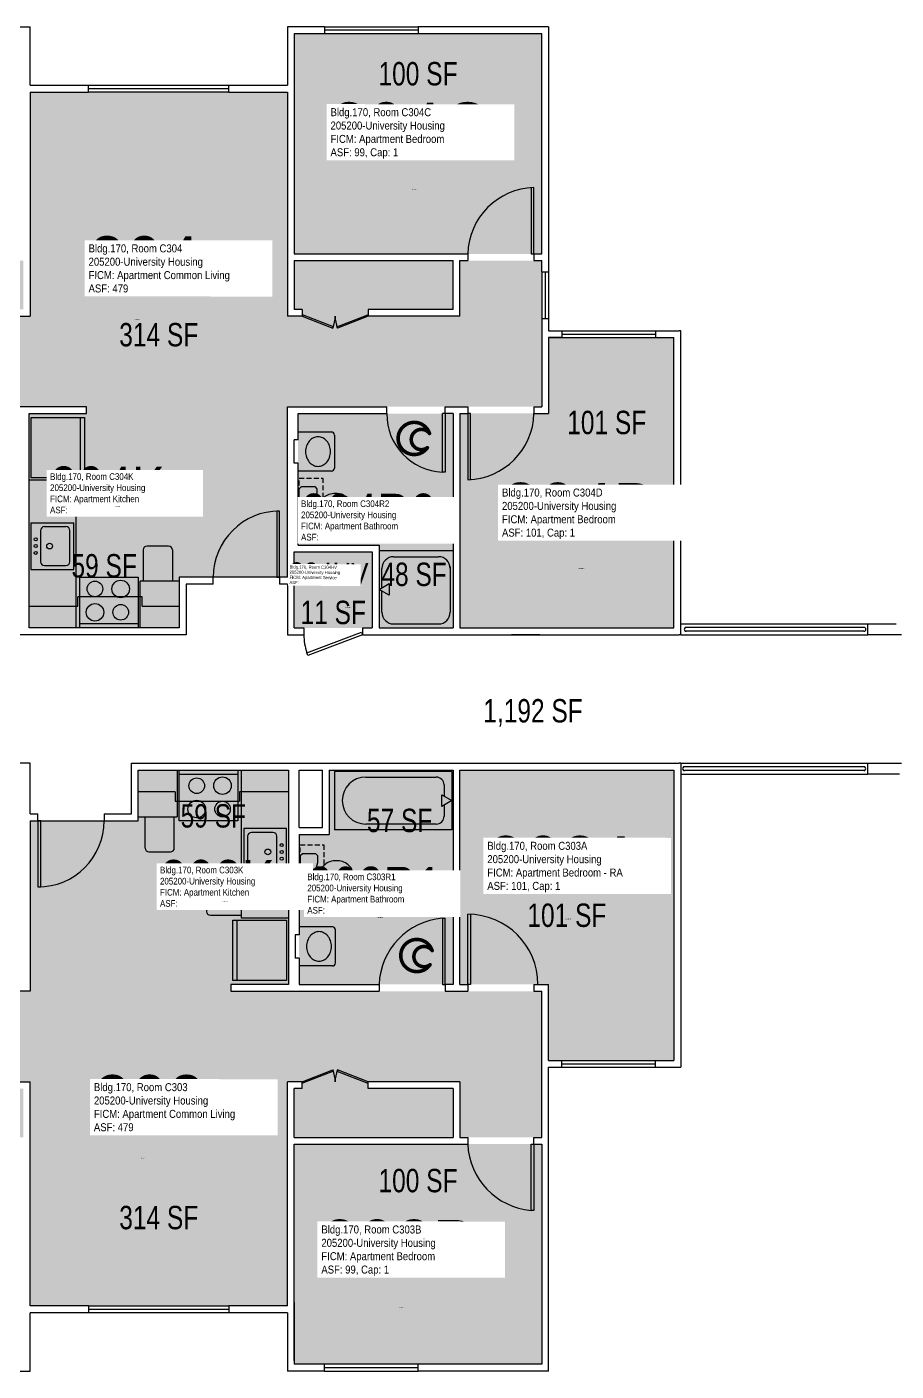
# Model space of a CAD drawing. Header units: inches. Extents: x -54 to 2416, y -88 to 674.
# Drawn here: x 914 to 1360, y -52 to 638 of the extents above; entities that cross this region are included whole.
import ezdxf
from ezdxf.enums import TextEntityAlignment as Align

# ---------------------------------------------------------------- set-up
doc = ezdxf.new("R2010")
doc.units = ezdxf.units.IN
doc.header["$LTSCALE"] = 10
doc.header["$MEASUREMENT"] = 0
doc.linetypes.add('DASHED2', pattern=[0.375, 0.25, -0.125])
doc.layers.get('0').update_dxf_attribs({"linetype": 'CONTINUOUS'})
for name, color, linetype in [('A-DOOR', 2, 'CONTINUOUS'), ('A-FLOR', 3, 'CONTINUOUS'), ('A-GLAZ', 1, 'CONTINUOUS'), ('A-IDEN-ICON', 4, 'CONTINUOUS'), ('A-IDEN-RNUM', 7, 'CONTINUOUS'), ('A-IDEN-SNUM', 4, 'CONTINUOUS'), ('A-IDEN-VNUM', 4, 'CONTINUOUS'), ('A-WALL', 5, 'CONTINUOUS'), ('AREA-TEXT', 3, 'CONTINUOUS'), ('P-SANR-FIXT', 2, 'CONTINUOUS'), ('Rooms-Category-Color', 7, 'CONTINUOUS'), ('Rooms-College-Color', 7, 'CONTINUOUS'), ('Rooms-Department-Color', 7, 'CONTINUOUS'), ('Rooms-Division-Color', 7, 'CONTINUOUS'), ('Rooms-Information', 7, 'CONTINUOUS')]:
    doc.layers.add(name, color=color, linetype=linetype)
doc.styles.add('CP_AREA', font='arial.ttf', dxfattribs={"height": 15})
doc.styles.add('CP_ROOMSNUMBER', font='arial.ttf', dxfattribs={"height": 1})
doc.styles.add('CP_ROOMVNUMBER', font='arial.ttf', dxfattribs={"width": 0.85, "height": 0.075})

# ---------------------------------------------------------------- blocks, each defined once
blk = doc.blocks.new('CPBATH')
at = {"color": 0, "linetype": 'ByBlock', "const_width": 0.0127}
for points in [[(0.0571, 0.0168, 0.861492), (-0.0551, 0, 1)], [(-0.0551, 0, 0.726902), (0.0487, -0.0337, 1)], [(0.0571, 0.0168, 0.729002), (-0.0084, -0.0042, 1)], [(-0.0084, -0.0042, 0.609468), (0.0487, -0.0337, 1)]]:
    blk.add_lwpolyline(points, format="xyb", dxfattribs=at)
at = {"color": 0, "linetype": 'ByBlock', "const_width": 0.00637}
for points in [[(0.0544, 0.0152, 1), (0.0599, 0.0184, 1)], [(0.0459, -0.0353, 1), (0.0515, -0.0321, 1)]]:
    blk.add_lwpolyline(points, format="xyb", close=True, dxfattribs=at)

msp = doc.modelspace()

# ---------------------------------------------------------------- hatches: boundary and pattern name
at = {"layer": 'Rooms-Category-Color', "true_color": 0x728ef3}
for points in [[(1051.5, 634.5), (1051.5, 521.5), (1178.5, 521.5), (1178.5, 634.5)], [(1178.5, 518), (1178.5, 443), (1048, 443), (1048, 355.5), (992.5, 355.5), (992.5, 439.5), (944.99, 439.5), (944.99, 443), (785.5, 443), (785.5, 518), (827.5, 518), (827.5, 489.5), (874.5, 489.5), (874.5, 493), (831, 493), (831, 518), (912.5, 518), (912.5, 493), (908.5, 493), (908.5, 489.5), (916, 489.5), (916, 604.5), (1048, 604.5), (1048, 489.5), (1055.5, 489.5), (1055.5, 493), (1051.5, 493), (1051.5, 518), (1133, 518), (1133, 493), (1089.5, 493), (1089.5, 489.5), (1136.5, 489.5), (1136.5, 518)], [(1182, 478.5), (1182, 439.68), (1136.5, 439.68), (1136.5, 329.68), (1246.25, 329.68), (1246.25, 478.5)], [(915.5, 439.5), (992.5, 439.5), (992.5, 329.5), (915.5, 329.5)], [(1133, 439.5), (1053.5, 439.5), (1053.5, 372), (1095, 372), (1095, 329.5), (1133, 329.5)], [(1091.5, 368.5), (1051.5, 368.5), (1051.5, 329.5), (1091.5, 329.5)], [(971.5, 256.5), (1048.5, 256.5), (1048.5, 146.5), (971.5, 146.5)], [(1069.5, 256.5), (1133, 256.5), (1133, 146.5), (1054, 146.5), (1054, 223.5), (1069.5, 223.5)], [(1182, 107.5), (1182, 146.5), (1136.5, 146.5), (1136.5, 256.5), (1246.25, 256.5), (1246.25, 107.5)], [(785.5, 68), (785.5, 143), (916, 143), (916, 230.5), (971.5, 230.5), (971.5, 146.5), (1019.01, 146.5), (1019.01, 143), (1178.5, 143), (1178.5, 68), (1136.5, 68), (1136.5, 96.5), (1089.5, 96.5), (1089.5, 93), (1133, 93), (1133, 68), (1051.5, 68), (1051.5, 93), (1055.5, 93), (1055.5, 96.5), (1048, 96.5), (1048, -18.5), (916, -18.5), (916, 96.5), (908.5, 96.5), (908.5, 93), (912.5, 93), (912.5, 68), (831, 68), (831, 93), (874.5, 93), (874.5, 96.5), (827.5, 96.5), (827.5, 68)], [(1051.5, -48.5), (1051.5, 64.5), (1178.5, 64.5), (1178.5, -48.5)]]:
    msp.add_hatch(color=171, dxfattribs=at).paths.add_polyline_path(points)
at = {"layer": 'Rooms-College-Color', "true_color": 0xadadad}
for points in [[(1051.5, 634.5), (1051.5, 521.5), (1178.5, 521.5), (1178.5, 634.5)], [(1178.5, 518), (1178.5, 443), (1048, 443), (1048, 355.5), (992.5, 355.5), (992.5, 439.5), (944.99, 439.5), (944.99, 443), (785.5, 443), (785.5, 518), (827.5, 518), (827.5, 489.5), (874.5, 489.5), (874.5, 493), (831, 493), (831, 518), (912.5, 518), (912.5, 493), (908.5, 493), (908.5, 489.5), (916, 489.5), (916, 604.5), (1048, 604.5), (1048, 489.5), (1055.5, 489.5), (1055.5, 493), (1051.5, 493), (1051.5, 518), (1133, 518), (1133, 493), (1089.5, 493), (1089.5, 489.5), (1136.5, 489.5), (1136.5, 518)], [(1182, 478.5), (1182, 439.68), (1136.5, 439.68), (1136.5, 329.68), (1246.25, 329.68), (1246.25, 478.5)], [(915.5, 439.5), (992.5, 439.5), (992.5, 329.5), (915.5, 329.5)], [(1133, 439.5), (1053.5, 439.5), (1053.5, 372), (1095, 372), (1095, 329.5), (1133, 329.5)], [(1091.5, 368.5), (1051.5, 368.5), (1051.5, 329.5), (1091.5, 329.5)], [(971.5, 256.5), (1048.5, 256.5), (1048.5, 146.5), (971.5, 146.5)], [(1069.5, 256.5), (1133, 256.5), (1133, 146.5), (1054, 146.5), (1054, 223.5), (1069.5, 223.5)], [(1182, 107.5), (1182, 146.5), (1136.5, 146.5), (1136.5, 256.5), (1246.25, 256.5), (1246.25, 107.5)], [(785.5, 68), (785.5, 143), (916, 143), (916, 230.5), (971.5, 230.5), (971.5, 146.5), (1019.01, 146.5), (1019.01, 143), (1178.5, 143), (1178.5, 68), (1136.5, 68), (1136.5, 96.5), (1089.5, 96.5), (1089.5, 93), (1133, 93), (1133, 68), (1051.5, 68), (1051.5, 93), (1055.5, 93), (1055.5, 96.5), (1048, 96.5), (1048, -18.5), (916, -18.5), (916, 96.5), (908.5, 96.5), (908.5, 93), (912.5, 93), (912.5, 68), (831, 68), (831, 93), (874.5, 93), (874.5, 96.5), (827.5, 96.5), (827.5, 68)], [(1051.5, -48.5), (1051.5, 64.5), (1178.5, 64.5), (1178.5, -48.5)]]:
    msp.add_hatch(color=253, dxfattribs=at).paths.add_polyline_path(points)
at = {"layer": 'Rooms-Department-Color', "true_color": 0x604aed}
for points in [[(1051.5, 634.5), (1051.5, 521.5), (1178.5, 521.5), (1178.5, 634.5)], [(1178.5, 518), (1178.5, 443), (1048, 443), (1048, 355.5), (992.5, 355.5), (992.5, 439.5), (944.99, 439.5), (944.99, 443), (785.5, 443), (785.5, 518), (827.5, 518), (827.5, 489.5), (874.5, 489.5), (874.5, 493), (831, 493), (831, 518), (912.5, 518), (912.5, 493), (908.5, 493), (908.5, 489.5), (916, 489.5), (916, 604.5), (1048, 604.5), (1048, 489.5), (1055.5, 489.5), (1055.5, 493), (1051.5, 493), (1051.5, 518), (1133, 518), (1133, 493), (1089.5, 493), (1089.5, 489.5), (1136.5, 489.5), (1136.5, 518)], [(1182, 478.5), (1182, 439.68), (1136.5, 439.68), (1136.5, 329.68), (1246.25, 329.68), (1246.25, 478.5)], [(915.5, 439.5), (992.5, 439.5), (992.5, 329.5), (915.5, 329.5)], [(1133, 439.5), (1053.5, 439.5), (1053.5, 372), (1095, 372), (1095, 329.5), (1133, 329.5)], [(1091.5, 368.5), (1051.5, 368.5), (1051.5, 329.5), (1091.5, 329.5)], [(971.5, 256.5), (1048.5, 256.5), (1048.5, 146.5), (971.5, 146.5)], [(1069.5, 256.5), (1133, 256.5), (1133, 146.5), (1054, 146.5), (1054, 223.5), (1069.5, 223.5)], [(1182, 107.5), (1182, 146.5), (1136.5, 146.5), (1136.5, 256.5), (1246.25, 256.5), (1246.25, 107.5)], [(785.5, 68), (785.5, 143), (916, 143), (916, 230.5), (971.5, 230.5), (971.5, 146.5), (1019.01, 146.5), (1019.01, 143), (1178.5, 143), (1178.5, 68), (1136.5, 68), (1136.5, 96.5), (1089.5, 96.5), (1089.5, 93), (1133, 93), (1133, 68), (1051.5, 68), (1051.5, 93), (1055.5, 93), (1055.5, 96.5), (1048, 96.5), (1048, -18.5), (916, -18.5), (916, 96.5), (908.5, 96.5), (908.5, 93), (912.5, 93), (912.5, 68), (831, 68), (831, 93), (874.5, 93), (874.5, 96.5), (827.5, 96.5), (827.5, 68)], [(1051.5, -48.5), (1051.5, 64.5), (1178.5, 64.5), (1178.5, -48.5)]]:
    msp.add_hatch(color=173, dxfattribs=at).paths.add_polyline_path(points)
at = {"layer": 'Rooms-Division-Color', "true_color": 0x604aed}
for points in [[(1051.5, 634.5), (1051.5, 521.5), (1178.5, 521.5), (1178.5, 634.5)], [(1178.5, 518), (1178.5, 443), (1048, 443), (1048, 355.5), (992.5, 355.5), (992.5, 439.5), (944.99, 439.5), (944.99, 443), (785.5, 443), (785.5, 518), (827.5, 518), (827.5, 489.5), (874.5, 489.5), (874.5, 493), (831, 493), (831, 518), (912.5, 518), (912.5, 493), (908.5, 493), (908.5, 489.5), (916, 489.5), (916, 604.5), (1048, 604.5), (1048, 489.5), (1055.5, 489.5), (1055.5, 493), (1051.5, 493), (1051.5, 518), (1133, 518), (1133, 493), (1089.5, 493), (1089.5, 489.5), (1136.5, 489.5), (1136.5, 518)], [(1182, 478.5), (1182, 439.68), (1136.5, 439.68), (1136.5, 329.68), (1246.25, 329.68), (1246.25, 478.5)], [(915.5, 439.5), (992.5, 439.5), (992.5, 329.5), (915.5, 329.5)], [(1133, 439.5), (1053.5, 439.5), (1053.5, 372), (1095, 372), (1095, 329.5), (1133, 329.5)], [(1091.5, 368.5), (1051.5, 368.5), (1051.5, 329.5), (1091.5, 329.5)], [(971.5, 256.5), (1048.5, 256.5), (1048.5, 146.5), (971.5, 146.5)], [(1069.5, 256.5), (1133, 256.5), (1133, 146.5), (1054, 146.5), (1054, 223.5), (1069.5, 223.5)], [(1182, 107.5), (1182, 146.5), (1136.5, 146.5), (1136.5, 256.5), (1246.25, 256.5), (1246.25, 107.5)], [(785.5, 68), (785.5, 143), (916, 143), (916, 230.5), (971.5, 230.5), (971.5, 146.5), (1019.01, 146.5), (1019.01, 143), (1178.5, 143), (1178.5, 68), (1136.5, 68), (1136.5, 96.5), (1089.5, 96.5), (1089.5, 93), (1133, 93), (1133, 68), (1051.5, 68), (1051.5, 93), (1055.5, 93), (1055.5, 96.5), (1048, 96.5), (1048, -18.5), (916, -18.5), (916, 96.5), (908.5, 96.5), (908.5, 93), (912.5, 93), (912.5, 68), (831, 68), (831, 93), (874.5, 93), (874.5, 96.5), (827.5, 96.5), (827.5, 68)], [(1051.5, -48.5), (1051.5, 64.5), (1178.5, 64.5), (1178.5, -48.5)]]:
    msp.add_hatch(color=173, dxfattribs=at).paths.add_polyline_path(points)

# ---------------------------------------------------------------- linework, layer by layer
at = {"layer": 'A-DOOR'}
for p, q in [((1173, 555.5), (1173, 521.5)), ((1174.5, 521.5), (1174.5, 555.5)), ((1173, 521.5), (1174.5, 521.5)), ((1055.75, 490.16), (1055.5, 489.5)), ((1071.63, 484.08), (1055.75, 490.16)), ((1073.37, 484.08), (1089.25, 490.16)), ((1089.25, 490.16), (1089.5, 489.5)), ((1055.5, 489.5), (1071.37, 483.41)), ((1071.37, 483.41), (1071.63, 484.08)), ((1073.63, 483.41), (1073.37, 484.08)), ((1089.5, 489.5), (1073.63, 483.41)), ((1129, 439.5), (1127.5, 439.5)), ((1127.5, 409.5), (1127.5, 439.5)), ((1129, 439.5), (1129, 409.5)), ((1142, 439.5), (1140.5, 439.5)), ((1140.5, 439.5), (1140.5, 405.5)), ((1142, 405.5), (1142, 439.5)), ((1129, 409.5), (1127.5, 409.5)), ((1042.5, 389.5), (1042.5, 355.5)), ((1044, 389.5), (1042.5, 389.5)), ((1044, 355.5), (1044, 389.5)), ((1044, 355.5), (1010, 355.5)), ((1042.5, 355.5), (1044, 355.5)), ((1057.93, 316.73), (1086, 327.32)), ((1086.5, 326), (1058.43, 315.41)), ((1086, 327.32), (1086.5, 326)), ((1058.43, 315.41), (1057.93, 316.73)), ((920, 230.5), (920, 196.5)), ((921.5, 230.5), (920, 230.5)), ((920, 230.5), (954, 230.5)), ((921.5, 196.5), (921.5, 230.5)), ((920, 196.5), (921.5, 196.5)), ((1127.5, 180.5), (1129, 180.5)), ((1127.5, 180.5), (1127.5, 146.5)), ((1129, 146.5), (1129, 180.5)), ((1140.5, 146.5), (1140.5, 182.5)), ((1142, 182.5), (1142, 146.5)), ((1127.5, 146.5), (1129, 146.5)), ((1142, 146.5), (1140.5, 146.5)), ((1055.5, 96.5), (1071.37, 102.59)), ((1071.63, 101.92), (1055.75, 95.84)), ((1071.37, 102.59), (1071.63, 101.92)), ((1073.63, 102.59), (1073.37, 101.92)), ((1073.37, 101.92), (1089.25, 95.84)), ((1089.5, 96.5), (1073.63, 102.59)), ((1055.75, 95.84), (1055.5, 96.5)), ((1089.25, 95.84), (1089.5, 96.5)), ((1173, 30.5), (1173, 64.5)), ((1173, 64.5), (1174.5, 64.5)), ((1174.5, 64.5), (1174.5, 30.5)), ((1174.5, 30.5), (1173, 30.5))]:
    msp.add_line(p, q, dxfattribs=at)
for centre, radius, start, end in [((1175.46, 520.54), 34.97, 91.57576, 178.42424), ((1055.5, 489.5), 17, 339.02254, 360), ((1089.5, 489.5), 17, 180, 200.97746), ((1128.77, 439.25), 29.77, 179.51034, 267.55206), ((1139.54, 440.46), 34.97, 271.57576, 358.42424), ((1044, 355.5), 34, 90, 180), ((1083.69, 325.63), 27.2, 179.22408, 199.05218), ((920, 230.5), 34, 270, 360), ((1130.6, 145), 35.64, 94.99827, 177.58607), ((1140.5, 146.5), 36, 360, 90), ((1055.5, 96.5), 17, 360, 20.97746), ((1089.5, 96.5), 17, 159.02254, 180), ((1176.14, 66.03), 35.67, 182.4645, 264.95117)]:
    msp.add_arc(centre, radius, start, end, dxfattribs=at)
at = {"layer": 'A-FLOR'}
for p, q in [((1343.75, 329.75), (1252.5, 329.75)), ((1343.75, 327.75), (1252.5, 327.75)), ((1343.75, 258.25), (1251.75, 258.25)), ((1343.75, 256.25), (1251.75, 256.25))]:
    msp.add_line(p, q, dxfattribs=at)
at = {"layer": 'A-FLOR', "extrusion": (-0.000548246, 4.43284e-14, 1)}
msp.add_arc((1252.5, 328.75, -0.69), 1, 90.00005, 270.00011, dxfattribs=at)
at = {"layer": 'A-FLOR', "extrusion": (-0.000548246, -3.00062e-11, 1)}
msp.add_arc((1343.75, 328.75, -0.74), 1, 270, 90, dxfattribs=at)
at = {"layer": 'A-FLOR', "extrusion": (-0.000548246, -4.33908e-12, 1)}
msp.add_arc((1251.75, 257.25, -0.69), 1, 90.00003, 270.01037, dxfattribs=at)
at = {"layer": 'A-FLOR', "extrusion": (-0.000548246, -2.56842e-11, 1)}
msp.add_arc((1343.75, 257.25, -0.74), 1, 269.99998, 90, dxfattribs=at)
at = {"layer": 'A-GLAZ'}
for p, q in [((1067, 638), (1115, 638)), ((1115, 636.25), (1067, 636.25)), ((1115, 634.5), (1067, 634.5)), ((946, 608), (1018, 608)), ((1018, 606.25), (946, 606.25)), ((1018, 604.5), (946, 604.5)), ((1178.5, 512.25), (1178.5, 488.25)), ((1180.25, 512.25), (1180.25, 488.25)), ((1182, 512.25), (1182, 488.25)), ((1188.75, 482), (1236.75, 482)), ((1188.75, 480.25), (1236.75, 480.25)), ((1188.75, 478.5), (1236.75, 478.5)), ((1188.75, 107.5), (1236.75, 107.5)), ((1188.75, 105.75), (1236.75, 105.75)), ((1188.75, 104), (1236.75, 104)), ((946, -18.5), (1018, -18.5)), ((946, -20.25), (1018, -20.25)), ((1018, -22), (946, -22)), ((1115, -48.5), (1067, -48.5)), ((1115, -50.25), (1067, -50.25)), ((1067, -52), (1115, -52))]:
    msp.add_line(p, q, dxfattribs=at)
at = {"layer": 'A-WALL'}
for p, q in [((897, 638), (916, 638)), ((916, 608), (916, 638)), ((1067, 638), (1048, 638)), ((1048, 638), (1048, 608)), ((1067, 638), (1067, 634.5)), ((1182, 638), (1115, 638)), ((1115, 638), (1115, 634.5)), ((1182, 638), (1182, 512.25)), ((1067, 634.5), (1051.5, 634.5)), ((1051.5, 634.5), (1051.5, 602.75)), ((1178.5, 634.5), (1115, 634.5)), ((1178.5, 521.5), (1178.5, 634.5)), ((916, 608), (946, 608)), ((946, 604.5), (946, 608)), ((1018, 608), (1048, 608)), ((1018, 604.5), (1018, 608)), ((916, 604.5), (946, 604.5)), ((916, 604.5), (916, 489.5)), ((1018, 604.5), (1048, 604.5)), ((1048, 604.5), (1048, 489.5)), ((1051.5, 602.75), (1051.5, 521.5)), ((1051.5, 521.5), (1140.5, 521.5)), ((1051.5, 518), (1051.5, 493)), ((1051.5, 518), (1133, 518)), ((1133, 493), (1133, 518)), ((1136.5, 518), (1140.5, 518)), ((1136.5, 489.5), (1136.5, 518)), ((1140.5, 521.5), (1140.5, 518)), ((1174.5, 521.5), (1178.5, 521.5)), ((1174.5, 521.5), (1174.5, 518)), ((1174.5, 518), (1178.5, 518)), ((1178.5, 512.25), (1178.5, 518)), ((1178.5, 512.25), (1182, 512.25)), ((1055.5, 493), (1051.5, 493)), ((1055.5, 493), (1055.5, 489.5)), ((1089.5, 493), (1089.5, 489.5)), ((1133, 493), (1089.5, 493)), ((908.5, 489.5), (916, 489.5)), ((1055.5, 489.5), (1048, 489.5)), ((1136.5, 489.5), (1089.5, 489.5)), ((1178.5, 488.25), (1178.5, 482.5)), ((1178.5, 488.25), (1182, 488.25)), ((1182, 488.25), (1182, 482)), ((1178.5, 482.5), (1178.5, 443)), ((1182, 482), (1188.75, 482)), ((1188.75, 478.5), (1182, 478.5)), ((1182, 478.5), (1188.75, 478.5)), ((1182, 478.5), (1182, 439.5)), ((1188.75, 482), (1188.75, 478.5)), ((1236.75, 482), (1249, 482)), ((1236.75, 482), (1236.75, 478.5)), ((1236.75, 478.5), (1246.25, 478.5)), ((1246.25, 329.5), (1246.25, 478.5)), ((1249.75, 482), (1249, 482)), ((1249.75, 326), (1249.75, 482)), ((915.5, 443), (869, 443)), ((944.99, 443), (915.5, 443)), ((944.99, 439.5), (944.99, 443)), ((1048, 443), (1099, 443)), ((1048, 355.5), (1048, 443)), ((1099, 439.5), (1099, 443)), ((1129, 443), (1140.5, 443)), ((1129, 439.5), (1129, 443)), ((1129, 439.5), (1129, 443)), ((1140.5, 443), (1140.5, 439.5)), ((1174.5, 443), (1174.5, 439.5)), ((1174.5, 443), (1178.5, 443)), ((915.5, 329.5), (915.5, 439.5)), ((915.5, 439.5), (944.99, 439.5)), ((1053.5, 426), (1053.5, 439.5)), ((1053.5, 439.5), (1099, 439.5)), ((1133, 439.5), (1129, 439.5)), ((1133, 439.5), (1133, 329.5)), ((1136.5, 439.5), (1140.5, 439.5)), ((1136.5, 439.5), (1136.5, 329.5)), ((1174.5, 439.5), (1182, 439.5)), ((1053.5, 426), (1051.5, 426)), ((1051.5, 414), (1051.5, 426)), ((1053.5, 414), (1051.5, 414)), ((1053.5, 372), (1053.5, 414)), ((1051.5, 329.5), (1051.5, 368.5)), ((1051.5, 368.5), (1091.5, 368.5)), ((1053.5, 372), (1095, 372)), ((1091.5, 368.5), (1091.5, 329.5)), ((1095, 372), (1095, 329.5)), ((1010, 355.5), (992.5, 355.5)), ((992.5, 355.5), (992.5, 329.5)), ((1010, 352), (996, 352)), ((996, 352), (996, 326)), ((1010, 352), (1010, 355.5)), ((1044, 355.5), (1044, 352)), ((1048, 355.5), (1044, 355.5)), ((1048, 352), (1044, 352)), ((1048, 352), (1048, 326)), ((1249.75, 331.5), (1345.75, 331.5)), ((1345.75, 326), (1345.75, 331.5)), ((1345.75, 331.5), (1360.25, 331.5)), ((996, 326), (910, 326)), ((992.5, 329.5), (915.5, 329.5)), ((1048, 326), (1056.5, 326)), ((1051.5, 329.5), (1056.5, 329.5)), ((1056.5, 329.5), (1056.5, 326)), ((1086.5, 329.5), (1091.5, 329.5)), ((1086.5, 329.5), (1086.5, 326)), ((1086.5, 326), (1249, 326)), ((1095, 329.5), (1133, 329.5)), ((1136.5, 329.5), (1246.25, 329.5)), ((1177.5, 326), (1163, 326)), ((1249.75, 326), (1249, 326)), ((1249.75, 326), (1345.75, 326)), ((1363, 326), (1345.75, 326)), ((916, 260), (907.5, 260)), ((916, 234), (916, 260)), ((968, 234), (968, 260)), ((968, 260), (1249, 260)), ((971.5, 256.5), (1048.5, 256.5)), ((971.5, 230.5), (971.5, 256.5)), ((1048.5, 256.5), (1048.5, 146.5)), ((1054, 256.5), (1066, 256.5)), ((1054, 227), (1054, 256.5)), ((1066, 227), (1066, 256.5)), ((1069.5, 256.5), (1133, 256.5)), ((1069.5, 256.5), (1069.5, 223.5)), ((1133, 256.5), (1133, 146.5)), ((1136.5, 256.5), (1246.25, 256.5)), ((1136.5, 146.5), (1136.5, 256.5)), ((1163, 260), (1177.5, 260)), ((1246.25, 256.5), (1246.25, 107.5)), ((1249.75, 260), (1249, 260)), ((1249.75, 260), (1345.75, 260)), ((1249.75, 260), (1249.75, 104)), ((1345.75, 260), (1363, 260)), ((1345.75, 254.5), (1345.75, 260)), ((1249.75, 254.5), (1345.75, 254.5)), ((1362, 254.5), (1345.75, 254.5)), ((916, 234), (920, 234)), ((916, 230.5), (916, 143)), ((916, 230.5), (920, 230.5)), ((920, 230.5), (920, 234)), ((954, 234), (968, 234)), ((954, 234), (954, 230.5)), ((954, 230.5), (971.5, 230.5)), ((1054, 227), (1066, 227)), ((1054, 223.5), (1069.5, 223.5)), ((1054, 223.5), (1054, 172)), ((1054, 172), (1051.99, 172)), ((1051.99, 172), (1051.99, 160)), ((1054, 160), (1051.99, 160)), ((1054, 160), (1054, 146.5)), ((1019.01, 146.5), (1019.01, 143)), ((1048.5, 146.5), (1019.01, 146.5)), ((1054, 146.5), (1095, 146.5)), ((1071.62, 146.5), (1091, 146.5)), ((1095, 146.5), (1095, 143)), ((1129, 146.5), (1129, 143)), ((1133, 146.5), (1129, 146.5)), ((1136.5, 146.5), (1140.5, 146.5)), ((1140.5, 146.5), (1140.5, 143)), ((1140.5, 146.5), (1140.5, 143)), ((1174.5, 146.5), (1174.5, 143)), ((1174.5, 146.5), (1182, 146.5)), ((1182, 107.5), (1182, 146.5)), ((916, 143), (865, 143)), ((1019.01, 143), (1048.5, 143)), ((1048.5, 143), (1095, 143)), ((1129, 143), (1140.5, 143)), ((1174.5, 143), (1178.5, 143)), ((1178.5, 104), (1178.5, 143)), ((1178.5, 68), (1178.5, 104)), ((1182, 107.5), (1188.75, 107.5)), ((1182, -52), (1182, 104)), ((1182, 104), (1188.75, 104)), ((1188.75, 104), (1188.75, 107.5)), ((1236.75, 107.5), (1246.25, 107.5)), ((1236.75, 104), (1236.75, 107.5)), ((1236.75, 104), (1249, 104)), ((1249, 104), (1249.75, 104)), ((908.5, 96.5), (916, 96.5)), ((916, -18.5), (916, 96.5)), ((1055.5, 96.5), (1048, 96.5)), ((1048, -18.5), (1048, 96.5)), ((1055.5, 93), (1051.5, 93)), ((1051.5, 68), (1051.5, 93)), ((1055.5, 93), (1055.5, 96.5)), ((1089.5, 93), (1089.5, 96.5)), ((1136.5, 96.5), (1089.5, 96.5)), ((1133, 93), (1089.5, 93)), ((1133, 93), (1133, 68)), ((1136.5, 96.5), (1136.5, 68)), ((1051.5, 68), (1133, 68)), ((1051.5, 64.5), (1140.5, 64.5)), ((1051.5, -16.75), (1051.5, 64.5)), ((1136.5, 68), (1140.5, 68)), ((1140.5, 68), (1140.5, 64.5)), ((1174.5, 68), (1178.5, 68)), ((1174.5, 64.5), (1174.5, 68)), ((1174.5, 64.5), (1178.5, 64.5)), ((1178.5, 64.5), (1178.5, -48.5)), ((946, -18.5), (916, -18.5)), ((946, -18.5), (946, -22)), ((1048, -18.5), (1018, -18.5)), ((1018, -18.5), (1018, -22)), ((1051.5, -16.75), (1051.5, -48.5)), ((1051.5, -46.5), (1051.5, -16.75)), ((946, -22), (916, -22)), ((916, -52), (916, -22)), ((1048, -22), (1018, -22)), ((1048, -22), (1048, -52)), ((897, -52), (916, -52)), ((1067, -52), (1048, -52)), ((1067, -48.5), (1051.5, -48.5)), ((1067, -52), (1067, -48.5)), ((1178.5, -48.5), (1115, -48.5)), ((1115, -52), (1115, -48.5)), ((1182, -52), (1115, -52))]:
    msp.add_line(p, q, dxfattribs=at)
at = {"layer": 'P-SANR-FIXT'}
for p, q in [((916.5, 437.5), (944, 437.5)), ((916.5, 406.5), (916.5, 437.5)), ((941.75, 437.5), (941.75, 406.5)), ((944, 437.5), (944, 406.5)), ((1070.62, 430), (1053.5, 430)), ((1072.12, 428.5), (1072.12, 411.5)), ((1070.62, 410), (1053.5, 410)), ((915.5, 405.5), (939.5, 405.5)), ((944, 406.5), (916.5, 406.5)), ((939.5, 405.5), (939.5, 329.5)), ((955.5, 404), (939.5, 404)), ((957.5, 391), (957.5, 402)), ((1054.12, 382), (1054.12, 400.83)), ((1054.25, 401.12), (1055, 401.88)), ((1055.3, 402), (1062.12, 402)), ((1062.12, 402), (1063, 401.12)), ((1063.12, 400.83), (1063.12, 397.56)), ((1062.12, 393.94), (1062.12, 389.06)), ((1063.11, 397.44), (1062.14, 394.06)), ((955.5, 389), (939.5, 389)), ((1062.14, 388.94), (1063.11, 385.56)), ((916.4, 383.46), (916.4, 359.46)), ((916.4, 383.46), (938.4, 383.46)), ((923.4, 381.46), (934.4, 381.46)), ((938.4, 359.46), (938.4, 383.46)), ((1055, 381.12), (1054.12, 382)), ((1061.95, 381), (1055.3, 381)), ((1063.12, 382), (1062.25, 381.12)), ((1063.12, 385.44), (1063.12, 382)), ((921.4, 379.46), (921.4, 363.46)), ((936.4, 363.46), (936.4, 379.46)), ((974, 369.5), (974, 353.5)), ((987, 371.5), (976, 371.5)), ((989, 369.5), (989, 353.5)), ((1133, 369), (1095, 369)), ((1102.5, 366.03), (1125.5, 366.03)), ((916.4, 359.46), (938.4, 359.46)), ((923.4, 361.46), (934.4, 361.46)), ((1096.5, 350.15), (1096.5, 360.03)), ((1131.5, 361.03), (1131.5, 337.53)), ((941.5, 355.5), (971.5, 355.5)), ((941.5, 329.5), (941.5, 355.5)), ((971.5, 355.5), (971.5, 329.5)), ((992.5, 353.5), (972.5, 353.5)), ((1095, 349.28), (1100.2, 352.28)), ((1100.2, 352.28), (1100.2, 346.28)), ((940.57, 340.57), (940.57, 345.5)), ((973.5, 345.5), (940.57, 345.5)), ((973.5, 340.57), (973.5, 345.5)), ((1100.2, 346.28), (1095, 349.28)), ((1096.5, 337.53), (1096.5, 348.42)), ((915.5, 340.57), (940.57, 340.57)), ((973.5, 340.57), (992.5, 340.57)), ((971.5, 331.58), (941.5, 331.58)), ((1102.5, 331.53), (1125.5, 331.53)), ((992.5, 230.5), (992.5, 256.5)), ((1022.5, 256.5), (1022.5, 230.5)), ((1024.5, 180.5), (1024.5, 256.5)), ((1132.37, 255.87), (1072.12, 255.87)), ((1072.12, 255.87), (1072.12, 225.87)), ((1132.37, 255.87), (1132.37, 225.87)), ((992.5, 254.42), (1022.5, 254.42)), ((1088.19, 252.92), (1124.34, 252.92)), ((1128.36, 248.91), (1128.36, 243.19)), ((990.5, 245.43), (971.5, 245.43)), ((990.5, 245.43), (990.5, 240.5)), ((1023.43, 245.43), (1023.43, 240.5)), ((1048.5, 245.43), (1023.43, 245.43)), ((1127.18, 243.87), (1132.37, 240.87)), ((1127.18, 237.87), (1127.18, 243.87)), ((990.5, 240.5), (1023.43, 240.5)), ((1132.37, 240.87), (1127.18, 237.87)), ((1128.36, 238.56), (1128.36, 232.84)), ((971.5, 232.5), (991.5, 232.5)), ((975, 216.5), (975, 232.5)), ((990, 216.5), (990, 232.5)), ((1022.5, 230.5), (992.5, 230.5)), ((1124.34, 228.82), (1088.19, 228.82)), ((1047.6, 226.54), (1025.6, 226.54)), ((1025.6, 226.54), (1025.6, 202.54)), ((1027.6, 222.54), (1027.6, 206.54)), ((1040.6, 224.54), (1029.6, 224.54)), ((1042.6, 206.54), (1042.6, 222.54)), ((1047.6, 202.54), (1047.6, 226.54)), ((1132.37, 225.87), (1072.12, 225.87)), ((977, 214.5), (988, 214.5)), ((1055.5, 213.38), (1054.62, 212.5)), ((1054.62, 212.5), (1054.62, 193.67)), ((1062.45, 213.5), (1055.8, 213.5)), ((1062.64, 205.56), (1063.62, 209)), ((1063.62, 212.5), (1062.75, 213.38)), ((1063.62, 209), (1063.62, 212.5)), ((1047.6, 202.54), (1025.6, 202.54)), ((1040.6, 204.54), (1029.6, 204.54)), ((1062.62, 200.56), (1062.62, 205.44)), ((1063.62, 197), (1062.64, 200.44)), ((1006.5, 195), (1006.5, 184)), ((1008.5, 197), (1024.5, 197)), ((1054.75, 193.38), (1055.62, 192.5)), ((1062.62, 192.5), (1063.5, 193.38)), ((1063.62, 193.67), (1063.62, 197)), ((1055.62, 192.5), (1062.62, 192.5)), ((1008.5, 182), (1024.5, 182)), ((1020, 179.5), (1047.5, 179.5)), ((1020, 148.5), (1020, 179.5)), ((1022.25, 148.5), (1022.25, 179.5)), ((1048.5, 180.5), (1024.5, 180.5)), ((1047.5, 179.5), (1047.5, 148.5)), ((1071.11, 176), (1053.99, 176)), ((1072.61, 157.5), (1072.61, 174.5)), ((1071.11, 156), (1053.99, 156)), ((1047.5, 148.5), (1020, 148.5))]:
    msp.add_line(p, q, dxfattribs=at)
at = {"layer": 'P-SANR-FIXT', "linetype": 'DASHED2'}
for p, q in [((1054.12, 406.41), (1066.12, 406.41)), ((1054.12, 376.41), (1054.12, 406.41)), ((1066.12, 406.41), (1066.12, 376.41)), ((1066.12, 376.41), (1054.12, 376.41)), ((1054.62, 188.09), (1054.62, 218.09)), ((1054.62, 218.09), (1066.62, 218.09)), ((1066.62, 218.09), (1066.62, 188.09)), ((1066.62, 188.09), (1054.62, 188.09))]:
    msp.add_line(p, q, dxfattribs=at)
at = {"layer": 'P-SANR-FIXT', "linetype": 'Continuous'}
for p, q in [((972.5, 329.5), (972.5, 353.5)), ((991.5, 256.5), (991.5, 232.5))]:
    msp.add_line(p, q, dxfattribs=at)
at = {"layer": 'P-SANR-FIXT'}
for centre, radius in [((918.9, 375), 0.791), ((926.03, 371.5), 1.5), ((918.9, 371.5), 0.791), ((918.9, 368), 0.791), ((949.28, 349.5), 4), ((962.5, 349.5), 4.5), ((949.28, 337.51), 4.5), ((962.5, 337.51), 4), ((1001.5, 248.49), 4), ((1014.72, 248.49), 4.5), ((1001.5, 236.5), 4.5), ((1014.72, 236.5), 4), ((1037.97, 214.5), 1.5), ((1045.1, 218), 0.791), ((1045.1, 214.5), 0.791), ((1045.1, 211), 0.791)]:
    msp.add_circle(centre, radius, dxfattribs=at)
for centre, radius, start, end in [((1070.62, 428.5), 1.5, 360, 90), ((1066.33, 420), 9, 160.77064, 180), ((1065.05, 420.44), 7.65, 139.89909, 160.77064), ((1064.24, 421.13), 6.59, 116.19159, 139.89909), ((1063.72, 422.18), 5.42, 90, 116.19159), ((1063.72, 422.18), 5.42, 63.80841, 90), ((1063.21, 421.13), 6.59, 40.10091, 63.80841), ((1062.4, 420.44), 7.65, 19.22936, 40.10091), ((1061.12, 420), 9, 360, 19.22936), ((1066.33, 420), 9, 180, 199.22936), ((1065.05, 419.56), 7.65, 199.22936, 220.10091), ((1064.24, 418.87), 6.59, 220.10091, 243.80841), ((1063.21, 418.87), 6.59, 296.19159, 319.89909), ((1062.4, 419.56), 7.65, 319.89909, 340.77064), ((1061.12, 420), 9, 340.77064, 360), ((1063.72, 417.82), 5.42, 243.80841, 270), ((1063.72, 417.82), 5.42, 270, 296.19159), ((1070.62, 411.5), 1.5, 270, 360), ((955.5, 402), 2, 360, 90), ((1054.54, 400.83), 0.418, 135, 180), ((1055.3, 401.58), 0.418, 90, 135), ((1062.71, 400.83), 0.418, 360, 45), ((1062.54, 393.94), 0.418, 164.0546, 180), ((1069.93, 391.5), 5.8, 153.29881, 180), ((1071.23, 390.84), 7.26, 129.47246, 153.29881), ((1072.08, 389.82), 8.59, 108.83538, 129.47246), ((1072.62, 388.21), 10.29, 90, 108.83538), ((1072.62, 388.21), 10.29, 71.16462, 90), ((1073.17, 389.82), 8.59, 50.52754, 71.16462), ((1074.02, 390.84), 7.26, 26.70119, 50.52754), ((1075.32, 391.5), 5.8, 360, 26.70119), ((955.5, 391), 2, 270, 360), ((1062.54, 389.06), 0.418, 180, 195.9454), ((1069.93, 391.5), 5.8, 180, 206.70119), ((1071.23, 392.16), 7.26, 206.70119, 230.52754), ((1072.08, 393.18), 8.59, 230.52754, 251.16462), ((1072.64, 393.83), 9.43, 288.83538, 309.47246), ((1074.02, 392.16), 7.26, 309.47246, 333.29881), ((1075.32, 391.5), 5.8, 333.29881, 360), ((923.4, 379.46), 2, 90, 180), ((934.4, 379.46), 2, 360, 90), ((1055.3, 381.42), 0.418, 225, 270), ((1061.95, 381.42), 0.418, 270, 315), ((1062.71, 385.44), 0.418, 360, 15.9454), ((1072.62, 394.79), 10.29, 251.16462, 270), ((1073.14, 392.36), 7.87, 266.22456, 288.83538), ((976, 369.5), 2, 90, 180), ((987, 369.5), 2, 360, 90), ((1102.5, 360.03), 6, 90, 180), ((1125.5, 360.03), 6, 360, 90), ((923.4, 363.46), 2, 180, 270), ((934.4, 363.46), 2, 270, 360), ((1102.5, 337.53), 6, 180, 270), ((1125.5, 337.53), 6, 270, 360), ((1088.19, 240.87), 12.05, 90, 270), ((1124.34, 248.91), 4.02, 360, 90), ((1124.34, 232.84), 4.02, 270, 360), ((1029.6, 222.54), 2, 90, 180), ((1040.6, 222.54), 2, 360, 90), ((977, 216.5), 2, 180, 270), ((988, 216.5), 2, 270, 360), ((1055.8, 213.08), 0.418, 90, 135), ((1062.45, 213.08), 0.418, 45, 90), ((1071.73, 202.34), 7.26, 129.47246, 153.29881), ((1072.58, 201.32), 8.59, 108.83538, 129.47246), ((1073.12, 199.71), 10.29, 90, 108.83538), ((1073.64, 202.14), 7.87, 71.16462, 93.77544), ((1073.14, 200.67), 9.43, 50.52754, 71.16462), ((1074.52, 202.34), 7.26, 26.70119, 50.52754), ((1029.6, 206.54), 2, 180, 270), ((1040.6, 206.54), 2, 270, 360), ((1063.04, 205.44), 0.418, 164.0546, 180), ((1063.04, 200.56), 0.418, 180, 195.9454), ((1070.43, 203), 5.8, 153.29881, 180), ((1070.43, 203), 5.8, 180, 206.70119), ((1071.73, 203.66), 7.26, 206.70119, 230.52754), ((1074.52, 203.66), 7.26, 309.47246, 333.29881), ((1075.82, 203), 5.8, 360, 26.70119), ((1075.82, 203), 5.8, 333.29881, 360), ((1008.5, 195), 2, 90, 180), ((1055.04, 193.67), 0.418, 180, 225), ((1063.21, 193.67), 0.418, 315, 360), ((1072.58, 204.68), 8.59, 230.52754, 251.16462), ((1073.12, 206.29), 10.29, 251.16462, 270), ((1073.12, 206.29), 10.29, 270, 288.83538), ((1073.67, 204.68), 8.59, 288.83538, 309.47246), ((1008.5, 184), 2, 180, 270), ((1064.73, 167.13), 6.59, 116.19159, 139.89909), ((1064.21, 168.18), 5.42, 90, 116.19159), ((1064.21, 168.18), 5.42, 63.80841, 90), ((1063.69, 167.13), 6.59, 40.10091, 63.80841), ((1071.11, 174.5), 1.5, 360, 90), ((1066.81, 166), 9, 160.77064, 180), ((1066.81, 166), 9, 180, 199.22936), ((1065.54, 166.44), 7.65, 139.89909, 160.77064), ((1062.88, 166.44), 7.65, 19.22936, 40.10091), ((1061.61, 166), 9, 360, 19.22936), ((1061.61, 166), 9, 340.77064, 360), ((1065.54, 165.56), 7.65, 199.22936, 220.10091), ((1064.73, 164.87), 6.59, 220.10091, 243.80841), ((1064.21, 163.82), 5.42, 243.80841, 270), ((1064.21, 163.82), 5.42, 270, 296.19159), ((1063.69, 164.87), 6.59, 296.19159, 319.89909), ((1062.88, 165.56), 7.65, 319.89909, 340.77064), ((1071.11, 157.5), 1.5, 270, 360)]:
    msp.add_arc(centre, radius, start, end, dxfattribs=at)

# ---------------------------------------------------------------- block references
at = {"layer": 'A-IDEN-ICON', "xscale": 144.0000000054812, "yscale": 144.0000000054812, "zscale": 144.0000000054812, "rotation": 0.9568004009583855}
for p in [(1112.73, 426.74), (1114.08, 161.31)]:
    msp.add_blockref('CPBATH', p, dxfattribs=at)

# ---------------------------------------------------------------- texts
at = {"layer": 'A-IDEN-RNUM', "style": 'CP_ROOMSNUMBER'}
for s, rotation, p in [('0304-C0', 359.97609, (1111.57, 554.28)), ('0304-00', 359.98, (969.55, 487.77)), ('0304-D0', 359.98, (1197.31, 359.81)), ('0304-HV', 359.52029, (1077.46, 339.65)), ('0303-A0', 360, (1190.51, 179.91)), ('0303-00', 359.98, (972.28, 57.23)), ('0303-B0', 359.98, (1104.81, -19.63))]:
    msp.add_text(s, height=0.36, rotation=rotation, dxfattribs=at).set_placement(p)
for s, p in [('0304-K0', (959.47, 391.55)), ('0304-R2', (1091.23, 388.38)), ('0303-K0', (1014.52, 188.84)), ('0303-R1', (1094.24, 180.68))]:
    msp.add_text(s, height=0.36, dxfattribs=at).set_placement(p)
at = {"layer": 'A-IDEN-SNUM', "style": 'CP_ROOMSNUMBER'}
for s, rotation, p in [('1700C304C0', 359.97609, (1111.57, 554.28)), ('1700C30400', 359.98, (969.55, 487.77)), ('1700C304D0', 359.98, (1197.31, 359.81)), ('1700C304HV', 359.52029, (1077.46, 339.65)), ('1700C303A0', 360, (1190.51, 179.91)), ('1700C30300', 359.98, (972.28, 57.23)), ('1700C303B0', 359.98, (1104.81, -19.63))]:
    msp.add_text(s, height=0.36, rotation=rotation, dxfattribs=at).set_placement(p)
for s, p in [('1700C304K0', (959.47, 391.55)), ('1700C304R2', (1091.23, 388.38)), ('1700C303K0', (1014.52, 188.84)), ('1700C303R1', (1094.24, 180.68))]:
    msp.add_text(s, height=0.36, dxfattribs=at).set_placement(p)
at = {"layer": 'A-IDEN-VNUM', "style": 'CP_ROOMVNUMBER', "width": 0.85}
for s, height, rotation, p in [('304C', 28.8, 359.97609, (1070.12, 570.35)), ('304', 28.8, 359.97609, (946.01, 501.63)), ('304D', 28.8, 359.97609, (1158.09, 375.11)), ('304HV', 11.143, 359.52029, (1049.05, 352)), ('303A', 28.8, 359.98014, (1150.55, 193.78)), ('303', 28.8, 359.97609, (948.74, 71.08)), ('303B', 28.8, 359.97609, (1065.42, -3.16))]:
    msp.add_text(s, height=height, rotation=rotation, dxfattribs=at).set_placement(p)
at = {"layer": 'A-IDEN-VNUM', "style": 'CP_ROOMVNUMBER'}
for s, width, p in [('304K', 0.75, (926.27, 388.26)), ('304R2', 0.7, (1055.01, 374.32)), ('303K', 0.75, (982.66, 186.3, 0)), ('303R1', 0.7, (1058.23, 182.8))]:
    msp.add_text(s, height=24, dxfattribs=dict(at, width=width)).set_placement(p)
at = {"layer": 'AREA-TEXT', "style": 'CP_AREA', "width": 0.75}
for s, p in [('100 SF', (1115, 613.96)), ('314 SF', (982, 480)), ('101 SF', (1211.8, 434.94)), ('59 SF', (954, 361.38)), ('48 SF', (1112.98, 356.98)), ('11 SF', (1071.5, 337.42)), ('1,192 SF', (1174, 286.96)), ('59 SF', (1010, 233.01)), ('57 SF', (1105.58, 230.67)), ('101 SF', (1191.37, 182)), ('100 SF', (1115, 45.79)), ('314 SF', (982, 26.82))]:
    msp.add_text(s, height=12, dxfattribs=at).set_placement(p, align=Align.MIDDLE_CENTER)

# ---------------------------------------------------------------- next in the draw order: texts
at = {"layer": 'Rooms-Information', "attachment_point": 7, "style": 'CP_ROOMVNUMBER', "bg_fill": 3, "box_fill_scale": 1.5, "bg_fill_color": 256, "bg_fill_true_color": 13158600, "bg_fill_transparency": 0}
for s, insert, char_height, width, rotation in [('Bldg.170, Room C304C^M^J205200-University Housing^M^JFICM: Apartment Bedroom^M^JASF: 99, Cap: 1', (1070.12, 570.35), 4.1143, 92.16, 359.97609), ('Bldg.170, Room C304^M^J205200-University Housing^M^JFICM: Apartment Common Living^M^JASF: 479', (946.01, 501.63), 4.1143, 92.16, 359.97609), ('Bldg.170, Room C304D^M^J205200-University Housing^M^JFICM: Apartment Bedroom^M^JASF: 101, Cap: 1', (1158.09, 375.11), 4.1143, 92.16, 359.97609), ('Bldg.170, Room C304HV^M^J205200-University Housing^M^JFICM: Apartment Service^M^JASF: ', (1049.05, 352), 1.5919, 35.6584, 359.52029), ('Bldg.170, Room C303A^M^J205200-University Housing^M^JFICM: Apartment Bedroom - RA^M^JASF: 101, Cap: 1', (1150.55, 193.78), 4.11429, 92.16, 359.98014), ('Bldg.170, Room C303^M^J205200-University Housing^M^JFICM: Apartment Common Living^M^JASF: 479', (948.74, 71.08), 4.1143, 92.16, 359.97609), ('Bldg.170, Room C303B^M^J205200-University Housing^M^JFICM: Apartment Bedroom^M^JASF: 99, Cap: 1', (1065.42, -3.16), 4.1143, 92.16, 359.97609)]:
    msp.add_mtext(s, dxfattribs=dict(at, insert=insert, char_height=char_height, width=width, rotation=rotation))
at = {"layer": 'Rooms-Information', "char_height": 3.4286, "width": 76.8, "attachment_point": 7, "style": 'CP_ROOMVNUMBER', "bg_fill": 3, "box_fill_scale": 1.5, "bg_fill_color": 256, "bg_fill_true_color": 13158600, "bg_fill_transparency": 0}
for s, insert in [('Bldg.170, Room C304K^M^J205200-University Housing^M^JFICM: Apartment Kitchen^M^JASF: ', (926.27, 388.26)), ('Bldg.170, Room C304R2^M^J205200-University Housing^M^JFICM: Apartment Bathroom^M^JASF: ', (1055.01, 374.32)), ('Bldg.170, Room C303K^M^J205200-University Housing^M^JFICM: Apartment Kitchen^M^JASF: ', (982.66, 186.3, 0))]:
    msp.add_mtext(s, dxfattribs=dict(at, insert=insert))

# ---------------------------------------------------------------- next in the draw order: texts
at = {"layer": 'Rooms-Information', "insert": (1058.23, 182.8), "char_height": 3.4286, "width": 76.8, "attachment_point": 7, "style": 'CP_ROOMVNUMBER', "bg_fill": 3, "box_fill_scale": 1.5, "bg_fill_color": 256, "bg_fill_true_color": 13158600, "bg_fill_transparency": 0}
msp.add_mtext('Bldg.170, Room C303R1^M^J205200-University Housing^M^JFICM: Apartment Bathroom^M^JASF: ', dxfattribs=at)

doc.saveas('drawing.dxf')
